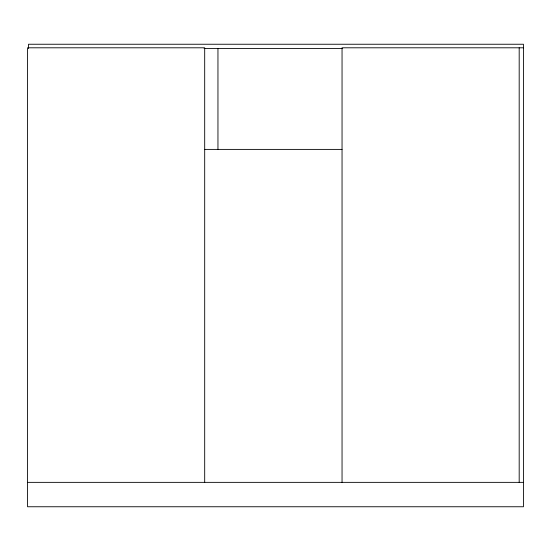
<?xml version="1.0" encoding="UTF-8"?>
<svg xmlns="http://www.w3.org/2000/svg" width="551" height="551" viewBox="0 0 551 551"><rect width="100%" height="100%" fill="white"/><g stroke="black" fill="none" stroke-linecap="round" stroke-linejoin="round"><path stroke-width="0.83" d="M523.45 47.799L342.047 47.799L342.047 482.359M204.097 48.509L342.688 48.509M204.69 149.397L342.047 149.397M27.55 482.359L523.45 482.359M519.187 47.799L519.187 482.359M217.955 48.509L217.955 149.259M204.69 482.359L204.69 47.799L27.55 47.799L27.55 506.755L523.45 506.755L523.45 44.245L28.5 44.245L28.5 48.509"/></g></svg>
